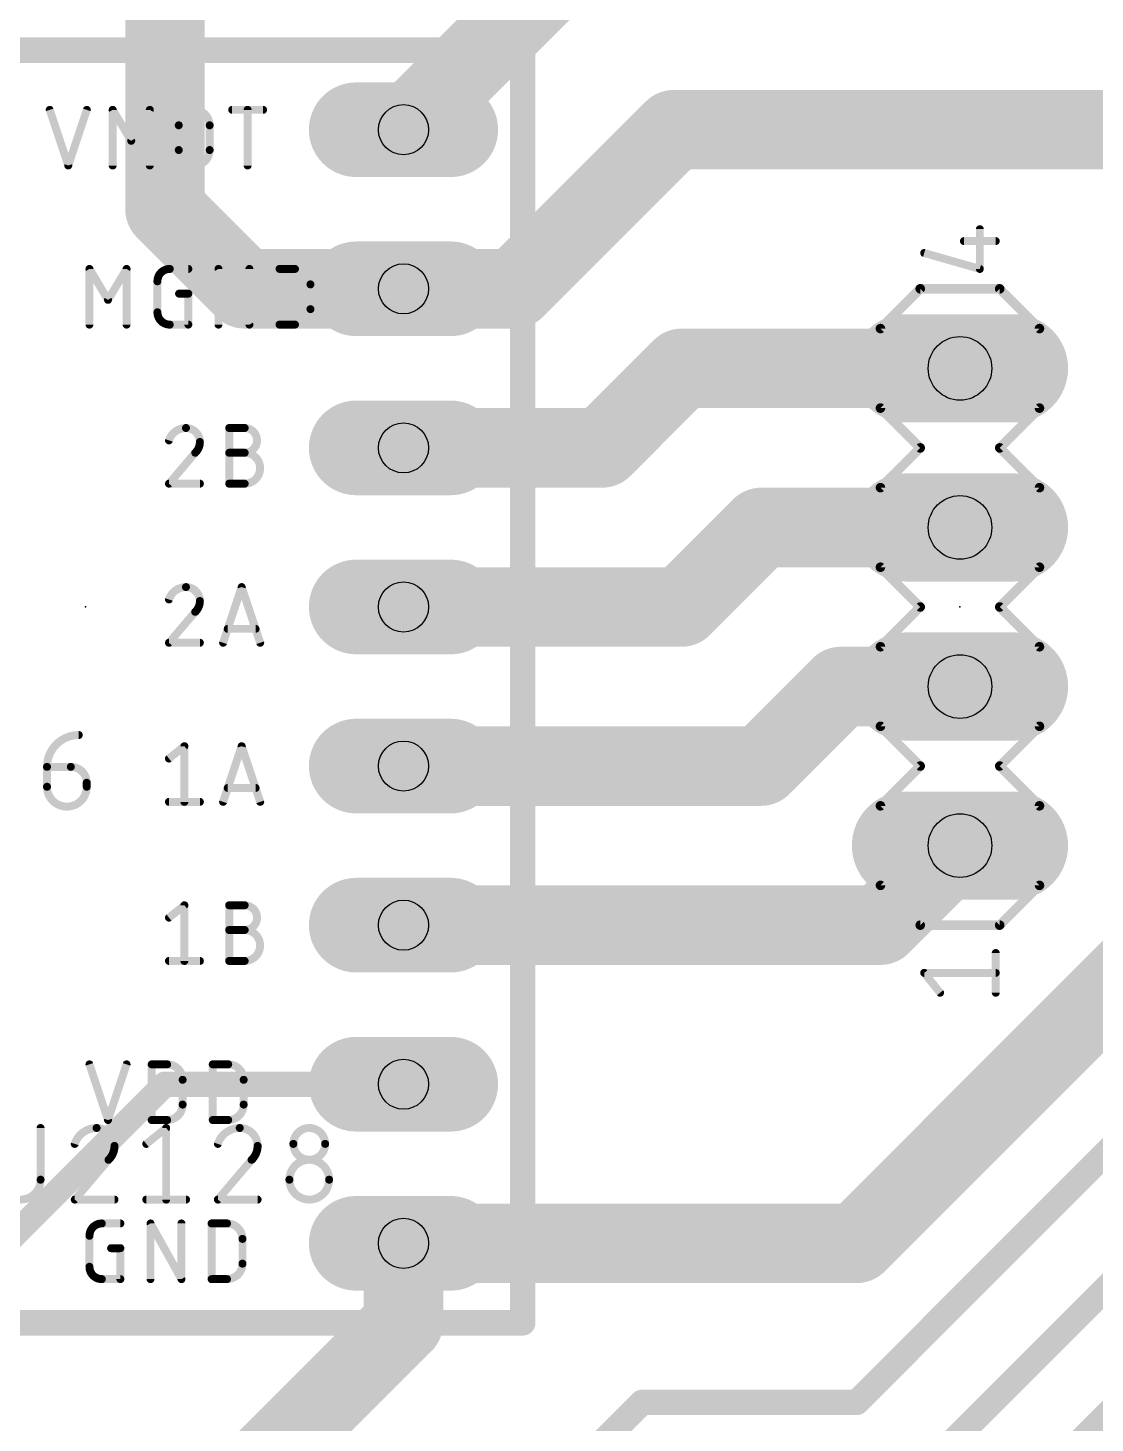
# Model space of a CAD drawing. Extents: x -0.44 to 7.02, y -0.01 to 4.84.
# Drawn here: x 2.064 to 2.735, y 0.887 to 1.764 of the extents above; entities that cross this region are included whole.
import ezdxf

# ---------------------------------------------------------------- set-up
doc = ezdxf.new("R2010")
doc.units = 0
for name, color, linetype in [('1', 12, 'CONTINUOUS'), ('17', 110, 'CONTINUOUS'), ('21', 253, 'CONTINUOUS'), ('23', 53, 'CONTINUOUS'), ('25', 253, 'CONTINUOUS'), ('27', 253, 'CONTINUOUS'), ('29', 253, 'CONTINUOUS'), ('30', 253, 'CONTINUOUS'), ('44', 253, 'CONTINUOUS'), ('51', 253, 'CONTINUOUS')]:
    doc.layers.add(name, color=color, linetype=linetype)

# ---------------------------------------------------------------- blocks, each defined once
blk = doc.blocks.new('LONGP100')
at = {"const_width": 1}
blk.add_lwpolyline([(-0.5, 0), (0.5, 0)], dxfattribs=at)
at = {"const_width": 0.5}
for points in [[(-0.5, 0.25, 1), (-0.5, -0.25)], [(0.5, -0.25, 1), (0.5, 0.25)]]:
    blk.add_lwpolyline(points, format="xyb", dxfattribs=at)
blk = doc.blocks.new('RECT')
blk.add_solid([(-0.5, -0.5), (0.5, -0.5), (-0.5, 0.5), (0.5, 0.5)])

msp = doc.modelspace()

# ---------------------------------------------------------------- linework, layer by layer
at = {"layer": '1'}
for points, const_width in [([(2.3, 1.7), (2.45, 1.85)], 0.05), ([(2.15, 1.65), (2.15, 1.8)], 0.05), ([(2.37, 1.6), (2.47, 1.7)], 0.05), ([(2.47, 1.7), (2.8, 1.7)], 0.05), ([(2.2, 1.6), (2.15, 1.65)], 0.05), ([(2.3, 1.6), (2.2, 1.6)], 0.05), ([(2.37, 1.6), (2.3, 1.6)], 0.05), ([(2.475, 1.55), (2.425, 1.5)], 0.05), ([(2.65, 1.55), (2.475, 1.55)], 0.05), ([(2.425, 1.5), (2.3, 1.5)], 0.05), ([(2.525, 1.45), (2.475, 1.4)], 0.05), ([(2.65, 1.45), (2.525, 1.45)], 0.05), ([(2.475, 1.4), (2.3, 1.4)], 0.05), ([(2.575, 1.35), (2.525, 1.3)], 0.05), ([(2.65, 1.35), (2.575, 1.35)], 0.05), ([(2.525, 1.3), (2.3, 1.3)], 0.05), ([(2.65, 1.25), (2.6, 1.2)], 0.05), ([(2.585, 0.9), (2.935, 1.25)], 0.016), ([(2.8, 1.215), (2.585, 1)], 0.05), ([(2.6, 1.2), (2.3, 1.2)], 0.05), ([(2.57, 0.8), (2.92, 1.15)], 0.016), ([(2.15, 1.1), (1.95, 0.9)], 0.016), ([(2.15, 1.1), (2.3, 1.1)], 0.016), ([(2.35, 0.5), (2.9, 1.05)], 0.016), ([(2.585, 1), (2.3, 1)], 0.05), ([(2.3, 0.95), (2.3, 1)], 0.05), ([(2.05, 0.7), (2.3, 0.95)], 0.05), ([(2.341421, 0.791421), (2.45, 0.9)], 0.016), ([(2.45, 0.9), (2.585, 0.9)], 0.016)]:
    msp.add_lwpolyline(points, dxfattribs=dict(at, const_width=const_width))
for points, const_width in [([(2.291161, 1.708839, 1), (2.308839, 1.691161)], 0.025), ([(2.47, 1.7125, 1), (2.47, 1.6875)], 0.025), ([(2.478839, 1.691161, 1), (2.461161, 1.708839)], 0.025), ([(2.158839, 1.658839, 1), (2.141161, 1.641161)], 0.025), ([(2.1375, 1.65, 1), (2.1625, 1.65)], 0.025), ([(2.2, 1.6125, 1), (2.2, 1.5875)], 0.025), ([(2.3, 1.6125, 1), (2.3, 1.5875)], 0.025), ([(2.3, 1.5875, 1), (2.3, 1.6125)], 0.025), ([(2.37, 1.5875, 1), (2.37, 1.6125)], 0.025), ([(2.191161, 1.591161, 1), (2.208839, 1.608839)], 0.025), ([(2.361161, 1.608839, 1), (2.378839, 1.591161)], 0.025), ([(2.475, 1.5625, 1), (2.475, 1.5375)], 0.025), ([(2.483839, 1.541161, 1), (2.466161, 1.558839)], 0.025), ([(2.65, 1.5375, 1), (2.65, 1.5625)], 0.025), ([(2.3, 1.5125, 1), (2.3, 1.4875)], 0.025), ([(2.416161, 1.508839, 1), (2.433839, 1.491161)], 0.025), ([(2.425, 1.4875, 1), (2.425, 1.5125)], 0.025), ([(2.525, 1.4625, 1), (2.525, 1.4375)], 0.025), ([(2.533839, 1.441161, 1), (2.516161, 1.458839)], 0.025), ([(2.65, 1.4375, 1), (2.65, 1.4625)], 0.025), ([(2.3, 1.4125, 1), (2.3, 1.3875)], 0.025), ([(2.466161, 1.408839, 1), (2.483839, 1.391161)], 0.025), ([(2.475, 1.3875, 1), (2.475, 1.4125)], 0.025), ([(2.575, 1.3625, 1), (2.575, 1.3375)], 0.025), ([(2.583839, 1.341161, 1), (2.566161, 1.358839)], 0.025), ([(2.65, 1.3375, 1), (2.65, 1.3625)], 0.025), ([(2.3, 1.3125, 1), (2.3, 1.2875)], 0.025), ([(2.525, 1.2875, 1), (2.525, 1.3125)], 0.025), ([(2.516161, 1.308839, 1), (2.533839, 1.291161)], 0.025), ([(2.658839, 1.241161, 1), (2.641161, 1.258839)], 0.025), ([(2.3, 1.2125, 1), (2.3, 1.1875)], 0.025), ([(2.591161, 1.208839, 1), (2.608839, 1.191161)], 0.025), ([(2.6, 1.1875, 1), (2.6, 1.2125)], 0.025), ([(2.15, 1.104, 1), (2.15, 1.096)], 0.008), ([(2.152828, 1.097172, 1), (2.147172, 1.102828)], 0.008), ([(2.3, 1.096, 1), (2.3, 1.104)], 0.008), ([(2.3, 1.0125, 1), (2.3, 0.9875)], 0.025), ([(2.3125, 1, 1), (2.2875, 1)], 0.025), ([(2.576161, 1.008839, 1), (2.593839, 0.991161)], 0.025), ([(2.585, 0.9875, 1), (2.585, 1.0125)], 0.025), ([(2.308839, 0.941161, 1), (2.291161, 0.958839)], 0.025), ([(2.2875, 0.95, 1), (2.3125, 0.95)], 0.025), ([(2.45, 0.904, 1), (2.45, 0.896)], 0.008), ([(2.452828, 0.897172, 1), (2.447172, 0.902828)], 0.008), ([(2.582172, 0.902828, 1), (2.587828, 0.897172)], 0.008), ([(2.585, 0.896, 1), (2.585, 0.904)], 0.008)]:
    msp.add_lwpolyline(points, format="xyb", dxfattribs=dict(at, const_width=const_width))
at = {"layer": '21'}
for points, const_width in [([(1.725, 1.75), (2.375, 1.75)], 0.016), ([(2.375, 1.75), (2.375, 0.95)], 0.016), ([(2.0775, 1.7125), (2.089167, 1.6775)], 0.005), ([(2.089167, 1.6775), (2.100833, 1.7125)], 0.005), ([(2.1171, 1.6775), (2.1171, 1.7125)], 0.005), ([(2.1171, 1.7125), (2.128766, 1.693055)], 0.005), ([(2.128766, 1.693055), (2.140433, 1.7125)], 0.005), ([(2.140433, 1.7125), (2.140433, 1.6775)], 0.005), ([(2.192244, 1.7125), (2.211689, 1.7125)], 0.005), ([(2.201966, 1.6775), (2.201966, 1.7125)], 0.005), ([(2.158644, 1.687222), (2.158644, 1.702778)], 0.005), ([(2.178089, 1.702778), (2.178089, 1.687222)], 0.005), ([(2.6625, 1.6125), (2.6625, 1.6375)], 0.005), ([(2.6525, 1.63), (2.6725, 1.63)], 0.005), ([(2.6275, 1.6225), (2.6625, 1.6125)], 0.005), ([(2.1025, 1.5775), (2.1025, 1.6125)], 0.005), ([(2.1025, 1.6125), (2.114167, 1.593055)], 0.005), ([(2.114167, 1.593055), (2.125833, 1.6125)], 0.005), ([(2.125833, 1.6125), (2.125833, 1.5775)], 0.005), ([(2.153022, 1.6125), (2.164689, 1.6125)], 0.005), ([(2.183644, 1.5775), (2.183644, 1.6125)], 0.005), ([(2.183644, 1.6125), (2.203089, 1.5775)], 0.005), ([(2.203089, 1.5775), (2.203089, 1.6125)], 0.005), ([(2.222044, 1.5775), (2.222044, 1.6125)], 0.005), ([(2.222044, 1.6125), (2.231766, 1.6125)], 0.005), ([(2.145244, 1.585278), (2.145244, 1.604722)], 0.005), ([(2.241488, 1.602778), (2.241488, 1.587222)], 0.005), ([(2.158855, 1.596944), (2.164689, 1.596944)], 0.005), ([(2.164689, 1.596944), (2.164689, 1.5775)], 0.005), ([(2.6, 1.575), (2.625, 1.6)], 0.006), ([(2.625, 1.6), (2.675, 1.6)], 0.006), ([(2.675, 1.6), (2.7, 1.575)], 0.006), ([(2.164689, 1.5775), (2.153022, 1.5775)], 0.005), ([(2.231766, 1.5775), (2.222044, 1.5775)], 0.005), ([(2.6, 1.525), (2.6, 1.575)], 0.006), ([(2.7, 1.575), (2.7, 1.525)], 0.006), ([(2.6, 1.525), (2.625, 1.5)], 0.006), ([(2.675, 1.5), (2.7, 1.525)], 0.006), ([(2.190383, 1.4775), (2.190383, 1.5125)], 0.005), ([(2.190383, 1.5125), (2.200105, 1.5125)], 0.005), ([(2.6, 1.475), (2.625, 1.5)], 0.006), ([(2.675, 1.5), (2.7, 1.475)], 0.006), ([(2.169028, 1.496944), (2.1525, 1.4775)], 0.005), ([(2.190383, 1.496944), (2.200105, 1.496944)], 0.005), ([(2.1525, 1.4775), (2.171944, 1.4775)], 0.005), ([(2.200105, 1.4775), (2.190383, 1.4775)], 0.005), ([(2.6, 1.425), (2.6, 1.475)], 0.006), ([(2.7, 1.475), (2.7, 1.425)], 0.006), ([(2.625, 1.4), (2.6, 1.425)], 0.006), ([(2.7, 1.425), (2.675, 1.4)], 0.006), ([(2.186555, 1.3775), (2.198222, 1.4125)], 0.005), ([(2.198222, 1.4125), (2.209889, 1.3775)], 0.005), ([(2.169028, 1.396944), (2.1525, 1.3775)], 0.005), ([(2.6, 1.375), (2.625, 1.4)], 0.006), ([(2.675, 1.4), (2.7, 1.375)], 0.006), ([(2.206972, 1.38625), (2.189472, 1.38625)], 0.005), ([(2.1525, 1.3775), (2.171944, 1.3775)], 0.005), ([(2.6, 1.325), (2.6, 1.375)], 0.006), ([(2.7, 1.375), (2.7, 1.325)], 0.006), ([(2.625, 1.3), (2.6, 1.325)], 0.006), ([(2.7, 1.325), (2.675, 1.3)], 0.006), ([(2.1525, 1.304722), (2.162222, 1.3125)], 0.005), ([(2.162222, 1.3125), (2.162222, 1.2775)], 0.005), ([(2.186555, 1.2775), (2.198222, 1.3125)], 0.005), ([(2.198222, 1.3125), (2.209889, 1.2775)], 0.005), ([(2.6, 1.275), (2.625, 1.3)], 0.006), ([(2.675, 1.3), (2.7, 1.275)], 0.006), ([(2.206972, 1.28625), (2.189472, 1.28625)], 0.005), ([(2.1525, 1.2775), (2.171944, 1.2775)], 0.005), ([(2.6, 1.225), (2.6, 1.275)], 0.006), ([(2.7, 1.275), (2.7, 1.225)], 0.006), ([(2.6, 1.225), (2.625, 1.2)], 0.006), ([(2.675, 1.2), (2.7, 1.225)], 0.006), ([(2.1525, 1.204722), (2.162222, 1.2125)], 0.005), ([(2.162222, 1.2125), (2.162222, 1.1775)], 0.005), ([(2.190383, 1.1775), (2.190383, 1.2125)], 0.005), ([(2.190383, 1.2125), (2.200105, 1.2125)], 0.005), ([(2.625, 1.2), (2.675, 1.2)], 0.006), ([(2.190383, 1.196944), (2.200105, 1.196944)], 0.005), ([(2.6725, 1.1575), (2.6725, 1.1825)], 0.005), ([(2.1525, 1.1775), (2.171944, 1.1775)], 0.005), ([(2.200105, 1.1775), (2.190383, 1.1775)], 0.005), ([(2.6375, 1.1575), (2.6275, 1.17)], 0.005), ([(2.6275, 1.17), (2.6725, 1.17)], 0.005), ([(2.1025, 1.1125), (2.114167, 1.0775)], 0.005), ([(2.114167, 1.0775), (2.125833, 1.1125)], 0.005), ([(2.141644, 1.0775), (2.141644, 1.1125)], 0.005), ([(2.141644, 1.1125), (2.151367, 1.1125)], 0.005), ([(2.180044, 1.0775), (2.180044, 1.1125)], 0.005), ([(2.180044, 1.1125), (2.189766, 1.1125)], 0.005), ([(2.161089, 1.102778), (2.161089, 1.087222)], 0.005), ([(2.199489, 1.102778), (2.199489, 1.087222)], 0.005), ([(2.151367, 1.0775), (2.141644, 1.0775)], 0.005), ([(2.189766, 1.0775), (2.180044, 1.0775)], 0.005), ([(2.110278, 1.0125), (2.121944, 1.0125)], 0.005), ([(2.1409, 0.9775), (2.1409, 1.0125)], 0.005), ([(2.1409, 1.0125), (2.160344, 0.9775)], 0.005), ([(2.160344, 0.9775), (2.160344, 1.0125)], 0.005), ([(2.1793, 0.9775), (2.1793, 1.0125)], 0.005), ([(2.1793, 1.0125), (2.189022, 1.0125)], 0.005), ([(2.1025, 0.985278), (2.1025, 1.004722)], 0.005), ([(2.198744, 1.002778), (2.198744, 0.987222)], 0.005), ([(2.116111, 0.996944), (2.121944, 0.996944)], 0.005), ([(2.121944, 0.996944), (2.121944, 0.9775)], 0.005), ([(2.121944, 0.9775), (2.110278, 0.9775)], 0.005), ([(2.189022, 0.9775), (2.1793, 0.9775)], 0.005), ([(2.375, 0.95), (1.725, 0.95)], 0.016)]:
    msp.add_lwpolyline(points, dxfattribs=dict(at, const_width=const_width))
for points, const_width in [([(2.379, 1.75, 1), (2.371, 1.75)], 0.008), ([(2.375, 1.746, 1), (2.375, 1.754)], 0.008), ([(2.078686, 1.712895, 1), (2.076314, 1.712105)], 0.0025), ([(2.102019, 1.712105, 1), (2.099647, 1.712895)], 0.0025), ([(2.11835, 1.7125, 1), (2.11585, 1.7125)], 0.0025), ([(2.118172, 1.713143, 1), (2.116028, 1.711857)], 0.0025), ([(2.141683, 1.7125, 1), (2.139183, 1.7125)], 0.0025), ([(2.141505, 1.711857, 1), (2.139361, 1.713143)], 0.0025), ([(2.178089, 1.702778, 1), (2.158644, 1.702778)], 0.005), ([(2.192244, 1.71375, 1), (2.192244, 1.71125)], 0.0025), ([(2.203216, 1.7125, 1), (2.200716, 1.7125)], 0.0025), ([(2.211689, 1.71125, 1), (2.211689, 1.71375)], 0.0025), ([(2.159894, 1.702778, 1), (2.157394, 1.702778)], 0.0025), ([(2.157394, 1.702778, 1), (2.159894, 1.702778)], 0.0025), ([(2.179339, 1.702778, 1), (2.176839, 1.702778)], 0.0025), ([(2.176839, 1.702778, 1), (2.179339, 1.702778)], 0.0025), ([(2.127695, 1.693699, 1), (2.129838, 1.692412)], 0.0025), ([(2.127695, 1.692412, 1), (2.129838, 1.693699)], 0.0025), ([(2.158644, 1.687222, 1), (2.178089, 1.687222)], 0.005), ([(2.159894, 1.687222, 1), (2.157394, 1.687222)], 0.0025), ([(2.157394, 1.687222, 1), (2.159894, 1.687222)], 0.0025), ([(2.179339, 1.687222, 1), (2.176839, 1.687222)], 0.0025), ([(2.176839, 1.687222, 1), (2.179339, 1.687222)], 0.0025), ([(2.087981, 1.677895, 1), (2.090352, 1.677105)], 0.0025), ([(2.087981, 1.677105, 1), (2.090352, 1.677895)], 0.0025), ([(2.11585, 1.6775, 1), (2.11835, 1.6775)], 0.0025), ([(2.139183, 1.6775, 1), (2.141683, 1.6775)], 0.0025), ([(2.200716, 1.6775, 1), (2.203216, 1.6775)], 0.0025), ([(2.66375, 1.6375, 1), (2.66125, 1.6375)], 0.0025), ([(2.6525, 1.63125, 1), (2.6525, 1.62875)], 0.0025), ([(2.6725, 1.62875, 1), (2.6725, 1.63125)], 0.0025), ([(2.627843, 1.623702, 1), (2.627157, 1.621298)], 0.0025), ([(2.10375, 1.6125, 1), (2.10125, 1.6125)], 0.0025), ([(2.103572, 1.613143, 1), (2.101428, 1.611857)], 0.0025), ([(2.127083, 1.6125, 1), (2.124583, 1.6125)], 0.0025), ([(2.126905, 1.611857, 1), (2.124761, 1.613143)], 0.0025), ([(2.153022, 1.6125, 0.414209), (2.145244, 1.604722)], 0.005), ([(2.153022, 1.61375, 1), (2.153022, 1.61125)], 0.0025), ([(2.153022, 1.61125, 1), (2.153022, 1.61375)], 0.0025), ([(2.164689, 1.61125, 1), (2.164689, 1.61375)], 0.0025), ([(2.184894, 1.6125, 1), (2.182394, 1.6125)], 0.0025), ([(2.184737, 1.613107, 1), (2.182551, 1.611893)], 0.0025), ([(2.204339, 1.6125, 1), (2.201839, 1.6125)], 0.0025), ([(2.223294, 1.6125, 1), (2.220794, 1.6125)], 0.0025), ([(2.222044, 1.61375, 1), (2.222044, 1.61125)], 0.0025), ([(2.241489, 1.602778, 0.414214), (2.231766, 1.6125)], 0.005), ([(2.231766, 1.61375, 1), (2.231766, 1.61125)], 0.0025), ([(2.231766, 1.61125, 1), (2.231766, 1.61375)], 0.0025), ([(2.66125, 1.6125, 1), (2.66375, 1.6125)], 0.0025), ([(2.662157, 1.611298, 1), (2.662843, 1.613702)], 0.0025), ([(2.146494, 1.604722, 1), (2.143994, 1.604722)], 0.0025), ([(2.143994, 1.604722, 1), (2.146494, 1.604722)], 0.0025), ([(2.242738, 1.602778, 1), (2.240238, 1.602778)], 0.0025), ([(2.158855, 1.598194, 1), (2.158855, 1.595694)], 0.0025), ([(2.165939, 1.596944, 1), (2.163439, 1.596944)], 0.0025), ([(2.164689, 1.595694, 1), (2.164689, 1.598194)], 0.0025), ([(2.240239, 1.602778, 1), (2.242739, 1.602778)], 0.0025), ([(2.625, 1.6015, 1), (2.625, 1.5985)], 0.003), ([(2.626061, 1.598939, 1), (2.623939, 1.601061)], 0.003), ([(2.676061, 1.601061, 1), (2.673939, 1.598939)], 0.003), ([(2.675, 1.5985, 1), (2.675, 1.6015)], 0.003), ([(2.113095, 1.593699, 1), (2.115238, 1.592412)], 0.0025), ([(2.113095, 1.592412, 1), (2.115238, 1.593699)], 0.0025), ([(2.145244, 1.585278, 0.414214), (2.153022, 1.5775)], 0.005), ([(2.146494, 1.585278, 1), (2.143994, 1.585278)], 0.0025), ([(2.231766, 1.5775, 0.414214), (2.241488, 1.587222)], 0.005), ([(2.242738, 1.587222, 1), (2.240238, 1.587222)], 0.0025), ([(2.240238, 1.587222, 1), (2.242738, 1.587222)], 0.0025), ([(2.10125, 1.5775, 1), (2.10375, 1.5775)], 0.0025), ([(2.124583, 1.5775, 1), (2.127083, 1.5775)], 0.0025), ([(2.143994, 1.585278, 1), (2.146494, 1.585278)], 0.0025), ([(2.153022, 1.57875, 1), (2.153022, 1.57625)], 0.0025), ([(2.153022, 1.57625, 1), (2.153022, 1.57875)], 0.0025), ([(2.163439, 1.5775, 1), (2.165939, 1.5775)], 0.0025), ([(2.164689, 1.57625, 1), (2.164689, 1.57875)], 0.0025), ([(2.182394, 1.5775, 1), (2.184894, 1.5775)], 0.0025), ([(2.201839, 1.5775, 1), (2.204339, 1.5775)], 0.0025), ([(2.201996, 1.576893, 1), (2.204181, 1.578107)], 0.0025), ([(2.222044, 1.57875, 1), (2.222044, 1.57625)], 0.0025), ([(2.220794, 1.5775, 1), (2.223294, 1.5775)], 0.0025), ([(2.231766, 1.57875, 1), (2.231766, 1.57625)], 0.0025), ([(2.231766, 1.57625, 1), (2.231766, 1.57875)], 0.0025), ([(2.6015, 1.575, 1), (2.5985, 1.575)], 0.003), ([(2.598939, 1.576061, 1), (2.601061, 1.573939)], 0.003), ([(2.7015, 1.575, 1), (2.6985, 1.575)], 0.003), ([(2.698939, 1.573939, 1), (2.701061, 1.576061)], 0.003), ([(2.601061, 1.526061, 1), (2.598939, 1.523939)], 0.003), ([(2.5985, 1.525, 1), (2.6015, 1.525)], 0.003), ([(2.6985, 1.525, 1), (2.7015, 1.525)], 0.003), ([(2.701061, 1.523939, 1), (2.698939, 1.526061)], 0.003), ([(2.163194, 1.5125, 0.325185), (2.1525, 1.504722)], 0.005), ([(2.171944, 1.50375, 0.414214), (2.163194, 1.5125)], 0.005), ([(2.163194, 1.51375, 1), (2.163194, 1.51125)], 0.0025), ([(2.163194, 1.51125, 1), (2.163194, 1.51375)], 0.0025), ([(2.191633, 1.5125, 1), (2.189133, 1.5125)], 0.0025), ([(2.190383, 1.51375, 1), (2.190383, 1.51125)], 0.0025), ([(2.200105, 1.496944, 1), (2.200105, 1.5125)], 0.005), ([(2.200105, 1.51375, 1), (2.200105, 1.51125)], 0.0025), ([(2.200105, 1.51125, 1), (2.200105, 1.51375)], 0.0025), ([(2.151311, 1.505107, 1), (2.153689, 1.504337)], 0.0025), ([(2.169028, 1.496944, 0.205257), (2.171944, 1.50375)], 0.005), ([(2.173194, 1.50375, 1), (2.170694, 1.50375)], 0.0025), ([(2.170694, 1.50375, 1), (2.173194, 1.50375)], 0.0025), ([(2.626061, 1.498939, 1), (2.623939, 1.501061)], 0.003), ([(2.623939, 1.498939, 1), (2.626061, 1.501061)], 0.003), ([(2.676061, 1.501061, 1), (2.673939, 1.498939)], 0.003), ([(2.673939, 1.501061, 1), (2.676061, 1.498939)], 0.003), ([(2.168166, 1.49785, 1), (2.16989, 1.496039)], 0.0025), ([(2.16998, 1.496135, 1), (2.168075, 1.497754)], 0.0025), ([(2.190383, 1.498194, 1), (2.190383, 1.495694)], 0.0025), ([(2.200105, 1.4775, 1), (2.200105, 1.496944)], 0.005), ([(2.200105, 1.498194, 1), (2.200105, 1.495694)], 0.0025), ([(2.200105, 1.498194, 1), (2.200105, 1.495694)], 0.0025), ([(2.200105, 1.495694, 1), (2.200105, 1.498194)], 0.0025), ([(2.1525, 1.47875, 1), (2.1525, 1.47625)], 0.0025), ([(2.151548, 1.47831, 1), (2.153452, 1.47669)], 0.0025), ([(2.171944, 1.47625, 1), (2.171944, 1.47875)], 0.0025), ([(2.190383, 1.47875, 1), (2.190383, 1.47625)], 0.0025), ([(2.189133, 1.4775, 1), (2.191633, 1.4775)], 0.0025), ([(2.200105, 1.47875, 1), (2.200105, 1.47625)], 0.0025), ([(2.200105, 1.47625, 1), (2.200105, 1.47875)], 0.0025), ([(2.6015, 1.475, 1), (2.5985, 1.475)], 0.003), ([(2.598939, 1.476061, 1), (2.601061, 1.473939)], 0.003), ([(2.7015, 1.475, 1), (2.6985, 1.475)], 0.003), ([(2.698939, 1.473939, 1), (2.701061, 1.476061)], 0.003), ([(2.601061, 1.426061, 1), (2.598939, 1.423939)], 0.003), ([(2.5985, 1.425, 1), (2.6015, 1.425)], 0.003), ([(2.6985, 1.425, 1), (2.7015, 1.425)], 0.003), ([(2.701061, 1.423939, 1), (2.698939, 1.426061)], 0.003), ([(2.163194, 1.4125, 0.325185), (2.1525, 1.404722)], 0.005), ([(2.171944, 1.40375, 0.414214), (2.163194, 1.4125)], 0.005), ([(2.163194, 1.41375, 1), (2.163194, 1.41125)], 0.0025), ([(2.163194, 1.41125, 1), (2.163194, 1.41375)], 0.0025), ([(2.199408, 1.412895, 1), (2.197036, 1.412105)], 0.0025), ([(2.199408, 1.412105, 1), (2.197036, 1.412895)], 0.0025), ([(2.151311, 1.405107, 1), (2.153689, 1.404337)], 0.0025), ([(2.169028, 1.396944, 0.205257), (2.171944, 1.40375)], 0.005), ([(2.173194, 1.40375, 1), (2.170694, 1.40375)], 0.0025), ([(2.170694, 1.40375, 1), (2.173194, 1.40375)], 0.0025), ([(2.168166, 1.39785, 1), (2.16989, 1.396039)], 0.0025), ([(2.16998, 1.396135, 1), (2.168075, 1.397754)], 0.0025), ([(2.626061, 1.398939, 1), (2.623939, 1.401061)], 0.003), ([(2.623939, 1.398939, 1), (2.626061, 1.401061)], 0.003), ([(2.676061, 1.401061, 1), (2.673939, 1.398939)], 0.003), ([(2.673939, 1.401061, 1), (2.676061, 1.398939)], 0.003), ([(2.189472, 1.3875, 1), (2.189472, 1.385)], 0.0025), ([(2.206972, 1.385, 1), (2.206972, 1.3875)], 0.0025), ([(2.1525, 1.37875, 1), (2.1525, 1.37625)], 0.0025), ([(2.151548, 1.37831, 1), (2.153452, 1.37669)], 0.0025), ([(2.171944, 1.37625, 1), (2.171944, 1.37875)], 0.0025), ([(2.18537, 1.377895, 1), (2.187741, 1.377105)], 0.0025), ([(2.208703, 1.377105, 1), (2.211075, 1.377895)], 0.0025), ([(2.6015, 1.375, 1), (2.5985, 1.375)], 0.003), ([(2.598939, 1.376061, 1), (2.601061, 1.373939)], 0.003), ([(2.7015, 1.375, 1), (2.6985, 1.375)], 0.003), ([(2.698939, 1.373939, 1), (2.701061, 1.376061)], 0.003), ([(2.601061, 1.326061, 1), (2.598939, 1.323939)], 0.003), ([(2.5985, 1.325, 1), (2.6015, 1.325)], 0.003), ([(2.6985, 1.325, 1), (2.7015, 1.325)], 0.003), ([(2.701061, 1.323939, 1), (2.698939, 1.326061)], 0.003), ([(2.151719, 1.305698, 1), (2.153281, 1.303746)], 0.0025), ([(2.163472, 1.3125, 1), (2.160972, 1.3125)], 0.0025), ([(2.163003, 1.311524, 1), (2.161441, 1.313476)], 0.0025), ([(2.199408, 1.312895, 1), (2.197036, 1.312105)], 0.0025), ([(2.199408, 1.312105, 1), (2.197036, 1.312895)], 0.0025), ([(2.626061, 1.298939, 1), (2.623939, 1.301061)], 0.003), ([(2.623939, 1.298939, 1), (2.626061, 1.301061)], 0.003), ([(2.676061, 1.301061, 1), (2.673939, 1.298939)], 0.003), ([(2.673939, 1.301061, 1), (2.676061, 1.298939)], 0.003), ([(2.189472, 1.2875, 1), (2.189472, 1.285)], 0.0025), ([(2.206972, 1.285, 1), (2.206972, 1.2875)], 0.0025), ([(2.1525, 1.27875, 1), (2.1525, 1.27625)], 0.0025), ([(2.160972, 1.2775, 1), (2.163472, 1.2775)], 0.0025), ([(2.171944, 1.27625, 1), (2.171944, 1.27875)], 0.0025), ([(2.18537, 1.277895, 1), (2.187741, 1.277105)], 0.0025), ([(2.208703, 1.277105, 1), (2.211075, 1.277895)], 0.0025), ([(2.6015, 1.275, 1), (2.5985, 1.275)], 0.003), ([(2.598939, 1.276061, 1), (2.601061, 1.273939)], 0.003), ([(2.7015, 1.275, 1), (2.6985, 1.275)], 0.003), ([(2.698939, 1.273939, 1), (2.701061, 1.276061)], 0.003), ([(2.601061, 1.226061, 1), (2.598939, 1.223939)], 0.003), ([(2.701061, 1.223939, 1), (2.698939, 1.226061)], 0.003), ([(2.5985, 1.225, 1), (2.6015, 1.225)], 0.003), ([(2.6985, 1.225, 1), (2.7015, 1.225)], 0.003), ([(2.163472, 1.2125, 1), (2.160972, 1.2125)], 0.0025), ([(2.163003, 1.211524, 1), (2.161441, 1.213476)], 0.0025), ([(2.191633, 1.2125, 1), (2.189133, 1.2125)], 0.0025), ([(2.190383, 1.21375, 1), (2.190383, 1.21125)], 0.0025), ([(2.200105, 1.196944, 1), (2.200105, 1.2125)], 0.005), ([(2.200105, 1.21375, 1), (2.200105, 1.21125)], 0.0025), ([(2.200105, 1.21125, 1), (2.200105, 1.21375)], 0.0025), ([(2.151719, 1.205698, 1), (2.153281, 1.203746)], 0.0025), ([(2.625, 1.2015, 1), (2.625, 1.1985)], 0.003), ([(2.623939, 1.198939, 1), (2.626061, 1.201061)], 0.003), ([(2.673939, 1.201061, 1), (2.676061, 1.198939)], 0.003), ([(2.675, 1.1985, 1), (2.675, 1.2015)], 0.003), ([(2.190383, 1.198194, 1), (2.190383, 1.195694)], 0.0025), ([(2.200105, 1.1775, 1), (2.200105, 1.196944)], 0.005), ([(2.200105, 1.198194, 1), (2.200105, 1.195694)], 0.0025), ([(2.200105, 1.198194, 1), (2.200105, 1.195694)], 0.0025), ([(2.200105, 1.195694, 1), (2.200105, 1.198194)], 0.0025), ([(2.67375, 1.1825, 1), (2.67125, 1.1825)], 0.0025), ([(2.1525, 1.17875, 1), (2.1525, 1.17625)], 0.0025), ([(2.160972, 1.1775, 1), (2.163472, 1.1775)], 0.0025), ([(2.171944, 1.17625, 1), (2.171944, 1.17875)], 0.0025), ([(2.190383, 1.17875, 1), (2.190383, 1.17625)], 0.0025), ([(2.189133, 1.1775, 1), (2.191633, 1.1775)], 0.0025), ([(2.200105, 1.17875, 1), (2.200105, 1.17625)], 0.0025), ([(2.200105, 1.17625, 1), (2.200105, 1.17875)], 0.0025), ([(2.628476, 1.170781, 1), (2.626524, 1.169219)], 0.0025), ([(2.6275, 1.17125, 1), (2.6275, 1.16875)], 0.0025), ([(2.6725, 1.16875, 1), (2.6725, 1.17125)], 0.0025), ([(2.636524, 1.156719, 1), (2.638476, 1.158281)], 0.0025), ([(2.67125, 1.1575, 1), (2.67375, 1.1575)], 0.0025), ([(2.103686, 1.112895, 1), (2.101314, 1.112105)], 0.0025), ([(2.127019, 1.112105, 1), (2.124647, 1.112895)], 0.0025), ([(2.142894, 1.1125, 1), (2.140394, 1.1125)], 0.0025), ([(2.141644, 1.11375, 1), (2.141644, 1.11125)], 0.0025), ([(2.161089, 1.102778, 0.414214), (2.151367, 1.1125)], 0.005), ([(2.151367, 1.11375, 1), (2.151367, 1.11125)], 0.0025), ([(2.151367, 1.11125, 1), (2.151367, 1.11375)], 0.0025), ([(2.181294, 1.1125, 1), (2.178794, 1.1125)], 0.0025), ([(2.180044, 1.11375, 1), (2.180044, 1.11125)], 0.0025), ([(2.199489, 1.102778, 0.414214), (2.189766, 1.1125)], 0.005), ([(2.189766, 1.11375, 1), (2.189766, 1.11125)], 0.0025), ([(2.189766, 1.11125, 1), (2.189766, 1.11375)], 0.0025), ([(2.162339, 1.102778, 1), (2.159839, 1.102778)], 0.0025), ([(2.200739, 1.102778, 1), (2.198239, 1.102778)], 0.0025), ([(2.159839, 1.102778, 1), (2.162339, 1.102778)], 0.0025), ([(2.198239, 1.102778, 1), (2.200739, 1.102778)], 0.0025), ([(2.151367, 1.0775, 0.414214), (2.161089, 1.087222)], 0.005), ([(2.162339, 1.087222, 1), (2.159839, 1.087222)], 0.0025), ([(2.159839, 1.087222, 1), (2.162339, 1.087222)], 0.0025), ([(2.189766, 1.0775, 0.414214), (2.199489, 1.087222)], 0.005), ([(2.200739, 1.087222, 1), (2.198239, 1.087222)], 0.0025), ([(2.198239, 1.087222, 1), (2.200739, 1.087222)], 0.0025), ([(2.112981, 1.077895, 1), (2.115352, 1.077105)], 0.0025), ([(2.112981, 1.077105, 1), (2.115352, 1.077895)], 0.0025), ([(2.141644, 1.07875, 1), (2.141644, 1.07625)], 0.0025), ([(2.140394, 1.0775, 1), (2.142894, 1.0775)], 0.0025), ([(2.151367, 1.07875, 1), (2.151367, 1.07625)], 0.0025), ([(2.151367, 1.07625, 1), (2.151367, 1.07875)], 0.0025), ([(2.180044, 1.07875, 1), (2.180044, 1.07625)], 0.0025), ([(2.178794, 1.0775, 1), (2.181294, 1.0775)], 0.0025), ([(2.189766, 1.07875, 1), (2.189766, 1.07625)], 0.0025), ([(2.189766, 1.07625, 1), (2.189766, 1.07875)], 0.0025), ([(2.110278, 1.0125, 0.414209), (2.1025, 1.004722)], 0.005), ([(2.110278, 1.01375, 1), (2.110278, 1.01125)], 0.0025), ([(2.110278, 1.01125, 1), (2.110278, 1.01375)], 0.0025), ([(2.121944, 1.01125, 1), (2.121944, 1.01375)], 0.0025), ([(2.14215, 1.0125, 1), (2.13965, 1.0125)], 0.0025), ([(2.141993, 1.013107, 1), (2.139807, 1.011893)], 0.0025), ([(2.161594, 1.0125, 1), (2.159094, 1.0125)], 0.0025), ([(2.18055, 1.0125, 1), (2.17805, 1.0125)], 0.0025), ([(2.1793, 1.01375, 1), (2.1793, 1.01125)], 0.0025), ([(2.198744, 1.002778, 0.414214), (2.189022, 1.0125)], 0.005), ([(2.189022, 1.01375, 1), (2.189022, 1.01125)], 0.0025), ([(2.189022, 1.01125, 1), (2.189022, 1.01375)], 0.0025), ([(2.10375, 1.004722, 1), (2.10125, 1.004722)], 0.0025), ([(2.10125, 1.004722, 1), (2.10375, 1.004722)], 0.0025), ([(2.199994, 1.002778, 1), (2.197494, 1.002778)], 0.0025), ([(2.197494, 1.002778, 1), (2.199994, 1.002778)], 0.0025), ([(2.116111, 0.998194, 1), (2.116111, 0.995694)], 0.0025), ([(2.123194, 0.996944, 1), (2.120694, 0.996944)], 0.0025), ([(2.121944, 0.995694, 1), (2.121944, 0.998194)], 0.0025), ([(2.1025, 0.985278, 0.414214), (2.110278, 0.9775)], 0.005), ([(2.10375, 0.985278, 1), (2.10125, 0.985278)], 0.0025), ([(2.10125, 0.985278, 1), (2.10375, 0.985278)], 0.0025), ([(2.189022, 0.9775, 0.414214), (2.198744, 0.987222)], 0.005), ([(2.199994, 0.987222, 1), (2.197494, 0.987222)], 0.0025), ([(2.197494, 0.987222, 1), (2.199994, 0.987222)], 0.0025), ([(2.110278, 0.97875, 1), (2.110278, 0.97625)], 0.0025), ([(2.110278, 0.97625, 1), (2.110278, 0.97875)], 0.0025), ([(2.120694, 0.9775, 1), (2.123194, 0.9775)], 0.0025), ([(2.121944, 0.97625, 1), (2.121944, 0.97875)], 0.0025), ([(2.13965, 0.9775, 1), (2.14215, 0.9775)], 0.0025), ([(2.159094, 0.9775, 1), (2.161594, 0.9775)], 0.0025), ([(2.159252, 0.976893, 1), (2.161437, 0.978107)], 0.0025), ([(2.1793, 0.97875, 1), (2.1793, 0.97625)], 0.0025), ([(2.17805, 0.9775, 1), (2.18055, 0.9775)], 0.0025), ([(2.189022, 0.97875, 1), (2.189022, 0.97625)], 0.0025), ([(2.189022, 0.97625, 1), (2.189022, 0.97875)], 0.0025), ([(2.375, 0.946, 1), (2.375, 0.954)], 0.008), ([(2.371, 0.95, 1), (2.379, 0.95)], 0.008)]:
    msp.add_lwpolyline(points, format="xyb", dxfattribs=dict(at, const_width=const_width))
at = {"layer": '23'}
for p in [(2.1, 1.4), (2.65, 1.4)]:
    msp.add_point(p, dxfattribs=at)
at = {"layer": '25'}
for points, const_width in [([(2.095794, 1.3195, 0.414214), (2.075794, 1.2995)], 0.005), ([(2.095794, 1.31825, 1), (2.095794, 1.32075)], 0.0025), ([(2.075794, 1.30075, 1), (2.075794, 1.29825)], 0.0025), ([(2.077044, 1.2995, 1), (2.074544, 1.2995)], 0.0025), ([(2.074544, 1.2995, 1), (2.077044, 1.2995)], 0.0025), ([(2.100794, 1.2895, 0.414214), (2.090794, 1.2995)], 0.005), ([(2.090794, 1.30075, 1), (2.090794, 1.29825)], 0.0025), ([(2.090794, 1.29825, 1), (2.090794, 1.30075)], 0.0025), ([(2.075794, 1.287, 1), (2.100794, 1.287)], 0.005), ([(2.077044, 1.287, 1), (2.074544, 1.287)], 0.0025), ([(2.102044, 1.2895, 1), (2.099544, 1.2895)], 0.0025), ([(2.099544, 1.2895, 1), (2.102044, 1.2895)], 0.0025), ([(2.102044, 1.287, 1), (2.099544, 1.287)], 0.0025), ([(2.074544, 1.287, 1), (2.077044, 1.287)], 0.0025), ([(2.099544, 1.287, 1), (2.102044, 1.287)], 0.0025)]:
    msp.add_lwpolyline(points, format="xyb", dxfattribs=dict(at, const_width=const_width))
at = {"layer": '25', "const_width": 0.005}
for points in [[(2.075794, 1.2995), (2.090794, 1.2995)], [(2.075794, 1.287), (2.075794, 1.2995)], [(2.100794, 1.2895), (2.100794, 1.287)]]:
    msp.add_lwpolyline(points, dxfattribs=at)
at = {"layer": '27', "const_width": 0.005}
for points in [[(2.07175, 1.04), (2.07175, 1.0725)], [(2.13825, 1.0625), (2.15075, 1.0725)], [(2.15075, 1.0725), (2.15075, 1.0275)], [(2.1145, 1.0525), (2.09325, 1.0275)], [(2.2045, 1.0525), (2.18325, 1.0275)], [(2.09325, 1.0275), (2.11825, 1.0275)], [(2.13825, 1.0275), (2.16325, 1.0275)], [(2.18325, 1.0275), (2.20825, 1.0275)]]:
    msp.add_lwpolyline(points, dxfattribs=at)
at = {"layer": '27'}
for points, const_width in [([(2.073, 1.0725, 1), (2.0705, 1.0725)], 0.0025), ([(2.107, 1.0725, 0.325184), (2.09325, 1.0625)], 0.005), ([(2.11825, 1.06125, 0.414214), (2.107, 1.0725)], 0.005), ([(2.107, 1.07375, 1), (2.107, 1.07125)], 0.0025), ([(2.107, 1.07125, 1), (2.107, 1.07375)], 0.0025), ([(2.152, 1.0725, 1), (2.1495, 1.0725)], 0.0025), ([(2.15153, 1.071524, 1), (2.149969, 1.073476)], 0.0025), ([(2.197, 1.0725, 0.325184), (2.18325, 1.0625)], 0.005), ([(2.20825, 1.06125, 0.414214), (2.197, 1.0725)], 0.005), ([(2.197, 1.07375, 1), (2.197, 1.07125)], 0.0025), ([(2.197, 1.07125, 1), (2.197, 1.07375)], 0.0025), ([(2.25075, 1.0625, 1), (2.23075, 1.0625)], 0.005), ([(2.09206, 1.062885, 1), (2.094439, 1.062115)], 0.0025), ([(2.1145, 1.0525, 0.205258), (2.11825, 1.06125)], 0.005), ([(2.1195, 1.06125, 1), (2.117, 1.06125)], 0.0025), ([(2.117, 1.06125, 1), (2.1195, 1.06125)], 0.0025), ([(2.137469, 1.063476, 1), (2.13903, 1.061524)], 0.0025), ([(2.18206, 1.062885, 1), (2.184439, 1.062115)], 0.0025), ([(2.2045, 1.0525, 0.205258), (2.20825, 1.06125)], 0.005), ([(2.2095, 1.06125, 1), (2.207, 1.06125)], 0.0025), ([(2.207, 1.06125, 1), (2.2095, 1.06125)], 0.0025), ([(2.23075, 1.0625, 1), (2.25075, 1.0625)], 0.005), ([(2.232, 1.0625, 1), (2.2295, 1.0625)], 0.0025), ([(2.2295, 1.0625, 1), (2.232, 1.0625)], 0.0025), ([(2.252, 1.0625, 1), (2.2495, 1.0625)], 0.0025), ([(2.2495, 1.0625, 1), (2.252, 1.0625)], 0.0025), ([(2.113638, 1.053405, 1), (2.115362, 1.051595)], 0.0025), ([(2.115452, 1.05169, 1), (2.113547, 1.05331)], 0.0025), ([(2.203638, 1.053405, 1), (2.205362, 1.051595)], 0.0025), ([(2.205452, 1.05169, 1), (2.203547, 1.05331)], 0.0025), ([(2.25325, 1.04, 1), (2.22825, 1.04)], 0.005), ([(2.04675, 1.04, 1), (2.07175, 1.04)], 0.005), ([(2.073, 1.04, 1), (2.0705, 1.04)], 0.0025), ([(2.0705, 1.04, 1), (2.073, 1.04)], 0.0025), ([(2.22825, 1.04, 1), (2.25325, 1.04)], 0.005), ([(2.2295, 1.04, 1), (2.227, 1.04)], 0.0025), ([(2.227, 1.04, 1), (2.2295, 1.04)], 0.0025), ([(2.2545, 1.04, 1), (2.252, 1.04)], 0.0025), ([(2.252, 1.04, 1), (2.2545, 1.04)], 0.0025), ([(2.092297, 1.02831, 1), (2.094202, 1.02669)], 0.0025), ([(2.09325, 1.02875, 1), (2.09325, 1.02625)], 0.0025), ([(2.11825, 1.02625, 1), (2.11825, 1.02875)], 0.0025), ([(2.13825, 1.02875, 1), (2.13825, 1.02625)], 0.0025), ([(2.1495, 1.0275, 1), (2.152, 1.0275)], 0.0025), ([(2.16325, 1.02625, 1), (2.16325, 1.02875)], 0.0025), ([(2.182297, 1.02831, 1), (2.184202, 1.02669)], 0.0025), ([(2.18325, 1.02875, 1), (2.18325, 1.02625)], 0.0025), ([(2.20825, 1.02625, 1), (2.20825, 1.02875)], 0.0025)]:
    msp.add_lwpolyline(points, format="xyb", dxfattribs=dict(at, const_width=const_width))
at = {"layer": '44'}
for centre, radius in [((2.3, 1.7), 0.015748), ((2.3, 1.6), 0.015748), ((2.65, 1.55), 0.02), ((2.3, 1.5), 0.015748), ((2.65, 1.45), 0.02), ((2.3, 1.4), 0.015748), ((2.65, 1.35), 0.02), ((2.3, 1.3), 0.015748), ((2.65, 1.25), 0.02), ((2.3, 1.2), 0.015748), ((2.3, 1.1), 0.015748), ((2.3, 1), 0.015748)]:
    msp.add_circle(centre, radius, dxfattribs=at)

# ---------------------------------------------------------------- block references
at = {"layer": '17', "xscale": 0.051496, "yscale": 0.051496}
for p in [(2.3, 1.7), (2.3, 1.7), (2.3, 1.6), (2.3, 1.6), (2.3, 1.5), (2.3, 1.5), (2.3, 1.4), (2.3, 1.4), (2.3, 1.3), (2.3, 1.3), (2.3, 1.2), (2.3, 1.2), (2.3, 1.1), (2.3, 1.1), (2.3, 1), (2.3, 1)]:
    msp.add_blockref('LONGP100', p, dxfattribs=at)
at = {"layer": '17', "xscale": 0.06, "yscale": 0.06, "rotation": 180}
for p in [(2.65, 1.55), (2.65, 1.55), (2.65, 1.45), (2.65, 1.45), (2.65, 1.35), (2.65, 1.35), (2.65, 1.25), (2.65, 1.25)]:
    msp.add_blockref('LONGP100', p, dxfattribs=at)
at = {"layer": '29', "xscale": 0.059496, "yscale": 0.059496}
for p in [(2.3, 1.7), (2.3, 1.6), (2.3, 1.5), (2.3, 1.4), (2.3, 1.3), (2.3, 1.2), (2.3, 1.1), (2.3, 1)]:
    msp.add_blockref('LONGP100', p, dxfattribs=at)
at = {"layer": '29', "xscale": 0.068, "yscale": 0.068, "rotation": 180}
for p in [(2.65, 1.55), (2.65, 1.45), (2.65, 1.35), (2.65, 1.25)]:
    msp.add_blockref('LONGP100', p, dxfattribs=at)
at = {"layer": '30', "xscale": 0.059496, "yscale": 0.059496}
for p in [(2.3, 1.7), (2.3, 1.6), (2.3, 1.5), (2.3, 1.4), (2.3, 1.3), (2.3, 1.2), (2.3, 1.1), (2.3, 1)]:
    msp.add_blockref('LONGP100', p, dxfattribs=at)
at = {"layer": '30', "xscale": 0.068, "yscale": 0.068, "rotation": 180}
for p in [(2.65, 1.55), (2.65, 1.45), (2.65, 1.35), (2.65, 1.25)]:
    msp.add_blockref('LONGP100', p, dxfattribs=at)
at = {"layer": '51', "xscale": 0.02, "yscale": 0.02, "rotation": 90}
for p in [(2.65, 1.55), (2.65, 1.45), (2.65, 1.35), (2.65, 1.25)]:
    msp.add_blockref('RECT', p, dxfattribs=at)

doc.saveas('drawing.dxf')
